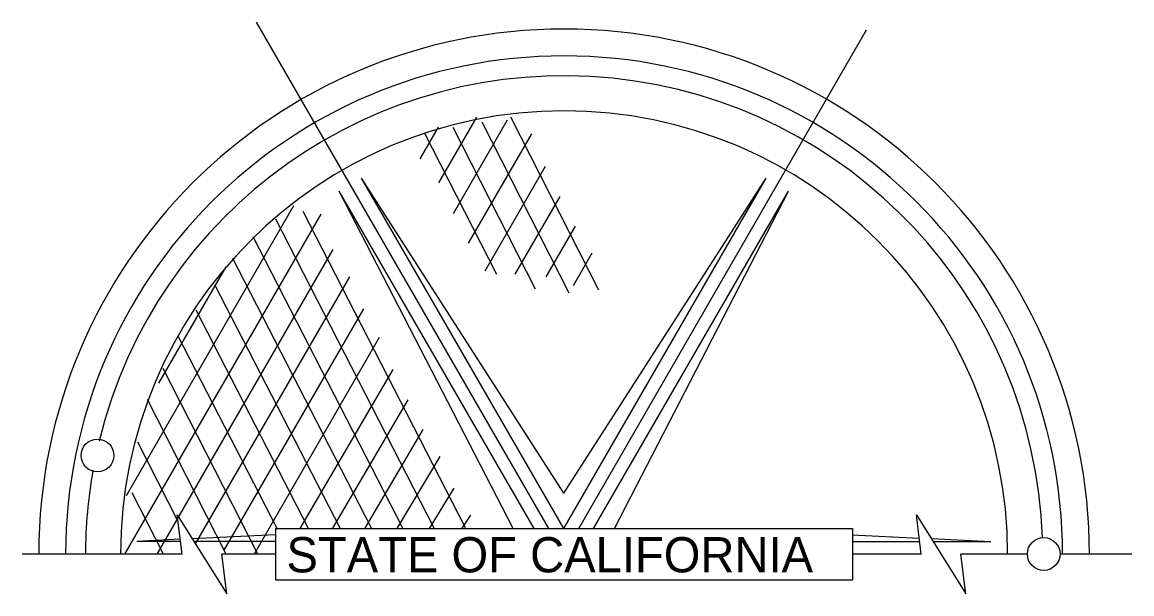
# Model space of a CAD drawing. Extents: x -851.3 to -792.3, y 474.7 to 534.3.
# Drawn here: x -794.718 to -792.474, y 505.507 to 506.663 of the extents above; entities that cross this region are included whole.
import ezdxf

# ---------------------------------------------------------------- set-up
doc = ezdxf.new("R2010")
doc.units = 0
doc.layers.add('str_Center-Line-A', color=7, linetype='Continuous')
doc.layers.add('str_Utilities-A', color=7, linetype='Continuous')

msp = doc.modelspace()

# ---------------------------------------------------------------- linework, layer by layer
at = {"layer": 'str_Center-Line-A'}
for p, q in [((-793.6529, 505.6388), (-794.2442, 506.663)), ((-793.5927, 505.6388), (-793.0105, 506.6473))]:
    msp.add_line(p, q, dxfattribs=at)
at = {"layer": 'str_Utilities-A'}
for p, q in [((-793.8759, 506.338), (-793.7991, 506.4711)), ((-793.8462, 506.2761), (-793.7367, 506.4657)), ((-793.6123, 506.1151), (-793.7883, 506.4607)), ((-793.5519, 506.1212), (-793.7301, 506.4712)), ((-793.9132, 506.3867), (-793.8764, 506.4505)), ((-793.7585, 506.1524), (-793.9043, 506.4389)), ((-793.6798, 506.1227), (-793.8465, 506.4503)), ((-793.8155, 506.2159), (-793.6877, 506.4374)), ((-793.7822, 506.1604), (-793.6601, 506.3718)), ((-793.6228, 505.7106), (-794.032, 506.3475)), ((-793.6228, 505.6388), (-794.032, 506.3475)), ((-793.6228, 505.7106), (-793.2136, 506.3475)), ((-793.6228, 505.6388), (-793.2136, 506.3475)), ((-793.725, 505.6388), (-794.0771, 506.3215)), ((-793.6829, 505.6388), (-794.0771, 506.3215)), ((-793.721, 506.153), (-793.63, 506.3107)), ((-793.5626, 505.6388), (-793.1685, 506.3215)), ((-793.5206, 505.6388), (-793.1685, 506.3215)), ((-794.5074, 505.7055), (-794.1687, 506.2922)), ((-793.8216, 505.6403), (-794.1499, 506.2802)), ((-794.5106, 505.5867), (-794.1133, 506.2748)), ((-793.8848, 505.6396), (-794.2056, 506.2647)), ((-793.6585, 506.1479), (-793.5993, 506.2504)), ((-793.9479, 505.6385), (-794.2509, 506.2288)), ((-794.4452, 505.5866), (-794.0892, 506.2032)), ((-793.6033, 506.1303), (-793.5652, 506.1963)), ((-794.4418, 505.9325), (-794.3057, 506.1682)), ((-794.0119, 505.6394), (-794.2921, 506.1849)), ((-794.3676, 505.6076), (-794.0557, 506.1479)), ((-794.0755, 505.6395), (-794.3287, 506.132)), ((-794.1389, 505.6391), (-794.3661, 506.0804)), ((-794.3096, 505.5948), (-794.0276, 506.0833)), ((-794.2023, 505.6388), (-794.4029, 506.0279)), ((-794.2485, 505.5873), (-793.9953, 506.0259)), ((-794.242, 505.5869), (-794.4333, 505.9627)), ((-794.1562, 505.6388), (-793.9677, 505.9604)), ((-794.3055, 505.5867), (-794.4647, 505.8995)), ((-794.0903, 505.6396), (-793.9376, 505.8992)), ((-794.0248, 505.6398), (-793.907, 505.839)), ((-794.4029, 505.6532), (-794.4845, 505.8135)), ((-793.9597, 505.6391), (-793.8728, 505.7848)), ((-793.8944, 505.639), (-793.8445, 505.7206)), ((-794.4326, 505.5867), (-794.4958, 505.7107)), ((-793.8285, 505.6398), (-793.8107, 505.6658)), ((-794.2057, 505.6388), (-793.039, 505.6388)), ((-794.2057, 505.6388), (-794.2057, 505.5347)), ((-793.039, 505.6388), (-793.039, 505.5347)), ((-794.3983, 505.617), (-794.4862, 505.6128)), ((-794.3978, 505.6128), (-794.4862, 505.6128)), ((-794.2057, 505.6261), (-794.3742, 505.6181)), ((-794.2057, 505.6128), (-794.3708, 505.6128)), ((-793.0399, 505.6261), (-792.904, 505.6196)), ((-793.0399, 505.6128), (-792.9031, 505.6128)), ((-792.8797, 505.6185), (-792.7593, 505.6128)), ((-792.8762, 505.6128), (-792.7593, 505.6128)), ((-794.3946, 505.5867), (-794.7183, 505.5867)), ((-794.2046, 505.5867), (-794.3146, 505.5867)), ((-794.2057, 505.5867), (-794.2888, 505.5867)), ((-792.8996, 505.5867), (-793.0385, 505.5867)), ((-792.8999, 505.5867), (-793.0099, 505.5867)), ((-792.6864, 505.5867), (-792.8199, 505.5867)), ((-792.7099, 505.5867), (-792.8199, 505.5867)), ((-792.4741, 505.5867), (-792.6189, 505.5867)), ((-794.2057, 505.5347), (-793.039, 505.5347))]:
    msp.add_line(p, q, dxfattribs=at)
for points in [[(-794.3946, 505.5867), (-794.4046, 505.6667), (-794.3046, 505.5067), (-794.3146, 505.5867)], [(-792.8999, 505.5867), (-792.9099, 505.6667), (-792.8099, 505.5067), (-792.8199, 505.5867)]]:
    msp.add_lwpolyline(points, dxfattribs=at)
for centre in [(-794.566, 505.7866), (-792.6523, 505.5873)]:
    msp.add_circle(centre, 0.0331, dxfattribs=at)
for radius, start, end in [(1.0624, 0.0026, 180), (1.0081, 0.0027, 179.9973), (0.9679, 1.9794, 166.3449), (0.8971, 0.0031, 179.997), (0.9679, 169.8772, 179.9972)]:
    msp.add_arc((-793.6223, 505.5867), radius, start, end, dxfattribs=at)

# ---------------------------------------------------------------- texts
msp.add_text('STATE OF CALIFORNIA', height=0.071316, dxfattribs=at).set_placement((-794.1838, 505.5501))

doc.saveas('drawing.dxf')
